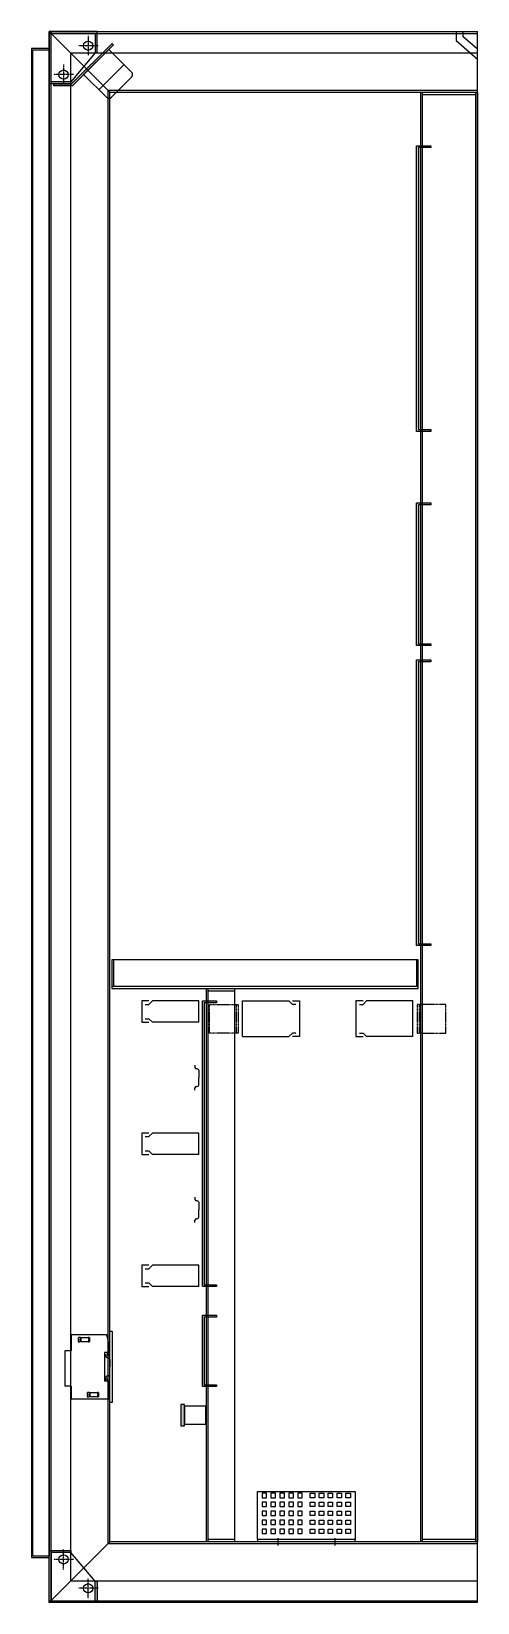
# Model space of a CAD drawing. Header units: millimetres. Extents: x 3151 to 30896, y 1337 to 7086.
# Drawn here: x 6851 to 7476, y 4337 to 6537 of the extents above; entities that cross this region are included whole.
import ezdxf

# ---------------------------------------------------------------- set-up
doc = ezdxf.new("R2010")
doc.units = ezdxf.units.MM
for name, pattern in [('CENTER', [2, 1.25, -0.25, 0.25, -0.25]), ('DASHED', [0.75, 0.5, -0.25]), ('DASHED2', [0.375, 0.25, -0.125])]:
    doc.linetypes.add(name, pattern=pattern)

msp = doc.modelspace()

# ---------------------------------------------------------------- hatches: boundary and pattern name
for points in [[(6906.2, 6463.7), (6906.2, 6466.3), (6878.8, 6466.3), (6878.8, 6534), (6940.5, 6534), (6940.5, 6506.7), (6943.2, 6506.7), (6943.2, 6536.7), (6876.2, 6536.7), (6876.2, 6463.7)], [(6908.6, 6460.5), (6882.5, 6460.5), (6882.5, 6463.2), (6907.5, 6463.2), (6964.1, 6519.8), (6966, 6517.9)], [(7390.7, 6376.7), (7410.7, 6376.7), (7410.7, 6374), (7393.3, 6374), (7393.3, 5979.3), (7410.7, 5979.3), (7410.7, 5976.7), (7390.7, 5976.7)], [(7390.7, 5876.7), (7410.7, 5876.7), (7410.7, 5874), (7393.3, 5874), (7393.3, 5679.3), (7410.7, 5679.3), (7410.7, 5676.7), (7390.7, 5676.7)], [(7390.7, 5656.7), (7410.7, 5656.7), (7410.7, 5654), (7393.3, 5654), (7393.3, 5259.3), (7410.7, 5259.3), (7410.7, 5256.7), (7390.7, 5256.7)], [(7090.7, 5179.2), (7110.7, 5179.2), (7110.7, 5176.5), (7093.3, 5176.5), (7093.3, 4781.8), (7110.7, 4781.8), (7110.7, 4779.2), (7090.7, 4779.2)], [(7090.7, 4739.2), (7110.7, 4739.2), (7110.7, 4736.5), (7093.3, 4736.5), (7093.3, 4641.8), (7110.7, 4641.8), (7110.7, 4639.2), (7090.7, 4639.2)], [(7060.7, 4584.2), (7065.7, 4584.2), (7065.7, 4614.2), (7060.7, 4614.2)], [(6906.2, 4409.7), (6906.2, 4407), (6878.8, 4407), (6878.8, 4339.3), (6940.5, 4339.3), (6940.5, 4366.7), (6943.2, 4366.7), (6943.2, 4336.7), (6876.2, 4336.7), (6876.2, 4409.7)]]:
    msp.add_hatch(color=7).paths.add_polyline_path(points)

# ---------------------------------------------------------------- linework, layer by layer
at = {"color": 7}
for p, q in [((6876.2, 4336.7), (6876.2, 6536.7)), ((6876.2, 6536.7), (7476.2, 6536.7)), ((6876.2, 6536.7), (6961.2, 6451.7)), ((6943.2, 6536.7), (6876.2, 6536.7)), ((6876.2, 6536.7), (6876.2, 6463.7)), ((6876.2, 6534), (7476.2, 6534)), ((6878.8, 4336.7), (6878.8, 6536.7)), ((6878.8, 6466.3), (6878.8, 6534)), ((6878.8, 6534), (6940.5, 6534)), ((6940.5, 6534), (6940.5, 6506.7)), ((6943.2, 6506.7), (6943.2, 6536.7)), ((7446.2, 6536.7), (7446.2, 6523.8)), ((7456.2, 6529.2), (7456.2, 6536.7)), ((7476.2, 4336.7), (7476.2, 6536.7)), ((6876.2, 6512.8), (6851.2, 6512.8)), ((6851.2, 6512.8), (6851.2, 4399.8)), ((6876.2, 6510.8), (6876.2, 6512.8)), ((6907.5, 6463.2), (6964.1, 6519.8)), ((6966, 6517.9), (6908.6, 6460.5)), ((6964.1, 6519.8), (6966, 6517.9)), ((7446.2, 6523.8), (7476.2, 6497.7)), ((7476.2, 6511.7), (7456.2, 6529.2)), ((6853.2, 4401.8), (6853.2, 6510.8)), ((6853.2, 6510.8), (6876.2, 6510.8)), ((6876.2, 6510.8), (6876.2, 4401.8)), ((6906.2, 4366.7), (6906.2, 6506.7)), ((6906.2, 6506.7), (7476.2, 6506.7)), ((6940.5, 6506.7), (6906.2, 6466.3)), ((6940.5, 6506.7), (6943.2, 6506.7)), ((6876.2, 6463.7), (6906.2, 6463.7)), ((6906.2, 6466.3), (6878.8, 6466.3)), ((6882.5, 6460.5), (6882.5, 6463.2)), ((6882.5, 6463.2), (6907.5, 6463.2)), ((6908.6, 6460.5), (6882.5, 6460.5)), ((6906.2, 6463.7), (6906.2, 6466.3)), ((6958.5, 4419), (6958.5, 6454.3)), ((6958.5, 6454.3), (7476.2, 6454.3)), ((6961.2, 4421.7), (6961.2, 6451.7)), ((6961.2, 6451.7), (7476.2, 6451.7)), ((7476.2, 6451.2), (7396.2, 6451.2)), ((7396.2, 6451.2), (7396.2, 4422.2)), ((7398.8, 4422.2), (7398.8, 6451.2)), ((7398.8, 6448.5), (7473.5, 6448.5)), ((7473.5, 6451.2), (7473.5, 4422.2)), ((7476.2, 6451.2), (7476.2, 4422.2)), ((7476.2, 4422.2), (7476.2, 6451.2)), ((7390.7, 5976.7), (7390.7, 6376.7)), ((7390.7, 6376.7), (7410.7, 6376.7)), ((7410.7, 6374), (7393.3, 6374)), ((7393.3, 6374), (7393.3, 5979.3)), ((7410.7, 6376.7), (7410.7, 6374)), ((7410.7, 5976.7), (7390.7, 5976.7)), ((7393.3, 5979.3), (7410.7, 5979.3)), ((7410.7, 5979.3), (7410.7, 5976.7)), ((7390.7, 5676.7), (7390.7, 5876.7)), ((7390.7, 5876.7), (7410.7, 5876.7)), ((7410.7, 5874), (7393.3, 5874)), ((7393.3, 5874), (7393.3, 5679.3)), ((7410.7, 5876.7), (7410.7, 5874)), ((7410.7, 5676.7), (7390.7, 5676.7)), ((7393.3, 5679.3), (7410.7, 5679.3)), ((7410.7, 5679.3), (7410.7, 5676.7)), ((7390.7, 5256.7), (7390.7, 5656.7)), ((7390.7, 5656.7), (7410.7, 5656.7)), ((7410.7, 5654), (7393.3, 5654)), ((7393.3, 5654), (7393.3, 5259.3)), ((7410.7, 5656.7), (7410.7, 5654)), ((7393.3, 5259.3), (7410.7, 5259.3)), ((7410.7, 5259.3), (7410.7, 5256.7)), ((6964, 5236.7), (6964, 5196.7)), ((7393, 5236.7), (6964, 5236.7)), ((6966.7, 5199.3), (6966.7, 5236.7)), ((7390.4, 5236.7), (7390.4, 5199.3)), ((7410.7, 5256.7), (7390.7, 5256.7)), ((7393, 5196.7), (7393, 5236.7)), ((7393, 5199.3), (6964, 5199.3)), ((6964, 5196.7), (7393, 5196.7)), ((7136.2, 5196.2), (7096.2, 5196.2)), ((7096.2, 5196.2), (7096.2, 4422.2)), ((7098.8, 4422.2), (7098.8, 5196.2)), ((7098.8, 5193.5), (7136.2, 5193.5)), ((7136.2, 4422.2), (7136.2, 5196.2)), ((7005.7, 5179.2), (7005.7, 5149.2)), ((7015.7, 5179.2), (7005.7, 5179.2)), ((7010.7, 5174.2), (7015.7, 5174.2)), ((7015.7, 5174.2), (7020.7, 5179.2)), ((7085.7, 5179.2), (7020.7, 5179.2)), ((7085.7, 5149.2), (7085.7, 5179.2)), ((7090.7, 4779.2), (7090.7, 5179.2)), ((7090.7, 5179.2), (7110.7, 5179.2)), ((7110.7, 5176.5), (7093.3, 5176.5)), ((7093.3, 5176.5), (7093.3, 4781.8)), ((7110.7, 5179.2), (7110.7, 5176.5)), ((7146.7, 5129.2), (7146.7, 5179.2)), ((7146.7, 5179.2), (7211.7, 5179.2)), ((7216.7, 5174.2), (7211.7, 5179.2)), ((7216.7, 5179.2), (7226.7, 5179.2)), ((7221.7, 5174.2), (7216.7, 5174.2)), ((7226.7, 5179.2), (7226.7, 5129.2)), ((7305.7, 5179.2), (7305.7, 5129.2)), ((7315.7, 5179.2), (7305.7, 5179.2)), ((7310.7, 5174.2), (7315.7, 5174.2)), ((7315.7, 5174.2), (7320.7, 5179.2)), ((7385.7, 5179.2), (7320.7, 5179.2)), ((7385.7, 5129.2), (7385.7, 5179.2)), ((7005.7, 5149.2), (7015.7, 5149.2)), ((7010.7, 5154.2), (7015.7, 5154.2)), ((7015.7, 5154.2), (7020.7, 5149.2)), ((7085.7, 5149.2), (7020.7, 5149.2)), ((7146.7, 5129.2), (7211.7, 5129.2)), ((7216.7, 5134.2), (7211.7, 5129.2)), ((7221.7, 5134.2), (7216.7, 5134.2)), ((7226.7, 5129.2), (7216.7, 5129.2)), ((7305.7, 5129.2), (7315.7, 5129.2)), ((7310.7, 5134.2), (7315.7, 5134.2)), ((7315.7, 5134.2), (7320.7, 5129.2)), ((7385.7, 5129.2), (7320.7, 5129.2)), ((7080, 5089.4), (7080, 5086.1)), ((7085.7, 5082.2), (7085.7, 5071.7)), ((7085.7, 5061.2), (7085.7, 5071.7)), ((7080, 5054.1), (7080, 5057.3)), ((7005.7, 4994.2), (7005.7, 4964.2)), ((7015.7, 4994.2), (7005.7, 4994.2)), ((7015.7, 4989.2), (7020.7, 4994.2)), ((7085.7, 4994.2), (7020.7, 4994.2)), ((7085.7, 4964.2), (7085.7, 4994.2)), ((7010.7, 4989.2), (7015.7, 4989.2)), ((7005.7, 4964.2), (7015.7, 4964.2)), ((7010.7, 4969.2), (7015.7, 4969.2)), ((7015.7, 4969.2), (7020.7, 4964.2)), ((7085.7, 4964.2), (7020.7, 4964.2)), ((7080, 4904.4), (7080, 4901.1)), ((7085.7, 4897.2), (7085.7, 4886.7)), ((7085.7, 4876.2), (7085.7, 4886.7)), ((7080, 4869.1), (7080, 4872.3)), ((7005.7, 4809.2), (7005.7, 4779.2)), ((7015.7, 4809.2), (7005.7, 4809.2)), ((7010.7, 4804.2), (7015.7, 4804.2)), ((7015.7, 4804.2), (7020.7, 4809.2)), ((7085.7, 4809.2), (7020.7, 4809.2)), ((7085.7, 4779.2), (7085.7, 4809.2)), ((7005.7, 4779.2), (7015.7, 4779.2)), ((7010.7, 4784.2), (7015.7, 4784.2)), ((7015.7, 4784.2), (7020.7, 4779.2)), ((7085.7, 4779.2), (7020.7, 4779.2)), ((7110.7, 4779.2), (7090.7, 4779.2)), ((7093.3, 4781.8), (7110.7, 4781.8)), ((7110.7, 4781.8), (7110.7, 4779.2)), ((7090.7, 4639.2), (7090.7, 4739.2)), ((7090.7, 4739.2), (7110.7, 4739.2)), ((7110.7, 4736.5), (7093.3, 4736.5)), ((7093.3, 4736.5), (7093.3, 4641.8)), ((7110.7, 4739.2), (7110.7, 4736.5)), ((6957, 4711.7), (6907, 4711.7)), ((6907, 4711.7), (6907, 4689.4)), ((6960, 4697.7), (6957, 4711.7)), ((6961.2, 4616.7), (6961.2, 4716.7)), ((6961.2, 4716.7), (6964.2, 4716.7)), ((6964.2, 4716.7), (6964.2, 4616.7)), ((6898, 4689.4), (6898, 4639.9)), ((6907, 4689.4), (6898, 4689.4)), ((6953.6, 4686.7), (6953.6, 4646.7)), ((6957.2, 4686.7), (6953.6, 4686.7)), ((6957.2, 4686.7), (6958, 4682.7)), ((6960, 4697.7), (6960, 4682.7)), ((6955.5, 4684.3), (6955.5, 4681.1)), ((6958, 4682.7), (6960, 4682.7)), ((6961.2, 4677.2), (6961.2, 4666.7)), ((6961.2, 4656.2), (6961.2, 4666.7)), ((6960, 4646.7), (6953.6, 4646.7)), ((6955, 4646.7), (6957, 4650.7)), ((6955.5, 4649), (6955.5, 4652.3)), ((6957, 4650.7), (6959, 4646.7)), ((6960, 4646.7), (6960, 4621.7)), ((6907, 4639.9), (6898, 4639.9)), ((6907, 4639.9), (6907, 4621.7)), ((6960, 4621.7), (6907, 4621.7)), ((7110.7, 4639.2), (7090.7, 4639.2)), ((7093.3, 4641.8), (7110.7, 4641.8)), ((7110.7, 4641.8), (7110.7, 4639.2)), ((6964.2, 4616.7), (6961.2, 4616.7)), ((7065.7, 4614.2), (7060.7, 4614.2)), ((7060.7, 4614.2), (7060.7, 4584.2)), ((7065.7, 4584.2), (7065.7, 4614.2)), ((7095.7, 4611.7), (7065.7, 4611.7)), ((7065.7, 4611.7), (7065.7, 4586.7)), ((7095.7, 4586.7), (7095.7, 4611.7)), ((7060.7, 4584.2), (7065.7, 4584.2)), ((7065.7, 4586.7), (7095.7, 4586.7)), ((7167.9, 4492.2), (7304.5, 4492.2)), ((7167.9, 4425.2), (7167.9, 4492.2)), ((7180.6, 4489.7), (7174.3, 4489.7)), ((7174.3, 4489.7), (7174.3, 4483.5)), ((7180.6, 4483.5), (7180.6, 4489.7)), ((7193.1, 4489.7), (7186.8, 4489.7)), ((7186.8, 4489.7), (7186.8, 4483.5)), ((7193.1, 4483.5), (7193.1, 4489.7)), ((7205.6, 4489.7), (7199.3, 4489.7)), ((7199.3, 4489.7), (7199.3, 4483.5)), ((7205.6, 4483.5), (7205.6, 4489.7)), ((7218.1, 4489.7), (7211.8, 4489.7)), ((7211.8, 4489.7), (7211.8, 4483.5)), ((7218.1, 4483.5), (7218.1, 4489.7)), ((7230.6, 4489.7), (7224.3, 4489.7)), ((7224.3, 4489.7), (7224.3, 4483.5)), ((7230.6, 4483.5), (7230.6, 4489.7)), ((7241.8, 4483.5), (7241.8, 4489.7)), ((7241.8, 4489.7), (7248.1, 4489.7)), ((7248.1, 4489.7), (7248.1, 4483.5)), ((7254.3, 4483.5), (7254.3, 4489.7)), ((7254.3, 4489.7), (7260.6, 4489.7)), ((7260.6, 4489.7), (7260.6, 4483.5)), ((7266.8, 4483.5), (7266.8, 4489.7)), ((7266.8, 4489.7), (7273.1, 4489.7)), ((7273.1, 4489.7), (7273.1, 4483.5)), ((7279.3, 4483.5), (7279.3, 4489.7)), ((7279.3, 4489.7), (7285.6, 4489.7)), ((7285.6, 4489.7), (7285.6, 4483.5)), ((7291.8, 4483.5), (7291.8, 4489.7)), ((7291.8, 4489.7), (7298.1, 4489.7)), ((7298.1, 4489.7), (7298.1, 4483.5)), ((7304.5, 4492.2), (7304.5, 4425.2)), ((7174.3, 4483.5), (7180.6, 4483.5)), ((7180.6, 4477.2), (7174.3, 4477.2)), ((7174.3, 4477.2), (7174.3, 4471)), ((7174.3, 4471), (7180.6, 4471)), ((7180.6, 4471), (7180.6, 4477.2)), ((7186.8, 4483.5), (7193.1, 4483.5)), ((7193.1, 4477.2), (7186.8, 4477.2)), ((7186.8, 4477.2), (7186.8, 4471)), ((7186.8, 4471), (7193.1, 4471)), ((7193.1, 4471), (7193.1, 4477.2)), ((7199.3, 4483.5), (7205.6, 4483.5)), ((7205.6, 4477.2), (7199.3, 4477.2)), ((7199.3, 4477.2), (7199.3, 4471)), ((7199.3, 4471), (7205.6, 4471)), ((7205.6, 4471), (7205.6, 4477.2)), ((7211.8, 4483.5), (7218.1, 4483.5)), ((7218.1, 4477.2), (7211.8, 4477.2)), ((7211.8, 4477.2), (7211.8, 4471)), ((7211.8, 4471), (7218.1, 4471)), ((7218.1, 4471), (7218.1, 4477.2)), ((7224.3, 4483.5), (7230.6, 4483.5)), ((7230.6, 4477.2), (7224.3, 4477.2)), ((7224.3, 4477.2), (7224.3, 4471)), ((7224.3, 4471), (7230.6, 4471)), ((7230.6, 4471), (7230.6, 4477.2)), ((7248.1, 4483.5), (7241.8, 4483.5)), ((7241.8, 4471), (7241.8, 4477.2)), ((7241.8, 4477.2), (7248.1, 4477.2)), ((7248.1, 4471), (7241.8, 4471)), ((7248.1, 4477.2), (7248.1, 4471)), ((7260.6, 4483.5), (7254.3, 4483.5)), ((7254.3, 4471), (7254.3, 4477.2)), ((7254.3, 4477.2), (7260.6, 4477.2)), ((7260.6, 4471), (7254.3, 4471)), ((7260.6, 4477.2), (7260.6, 4471)), ((7273.1, 4483.5), (7266.8, 4483.5)), ((7266.8, 4471), (7266.8, 4477.2)), ((7266.8, 4477.2), (7273.1, 4477.2)), ((7273.1, 4471), (7266.8, 4471)), ((7273.1, 4477.2), (7273.1, 4471)), ((7285.6, 4483.5), (7279.3, 4483.5)), ((7279.3, 4471), (7279.3, 4477.2)), ((7279.3, 4477.2), (7285.6, 4477.2)), ((7285.6, 4471), (7279.3, 4471)), ((7285.6, 4477.2), (7285.6, 4471)), ((7298.1, 4483.5), (7291.8, 4483.5)), ((7291.8, 4471), (7291.8, 4477.2)), ((7291.8, 4477.2), (7298.1, 4477.2)), ((7298.1, 4471), (7291.8, 4471)), ((7298.1, 4477.2), (7298.1, 4471)), ((7180.6, 4464.7), (7174.3, 4464.7)), ((7174.3, 4464.7), (7174.3, 4458.5)), ((7174.3, 4458.5), (7180.6, 4458.5)), ((7180.6, 4452.2), (7174.3, 4452.2)), ((7174.3, 4452.2), (7174.3, 4446)), ((7174.3, 4446), (7180.6, 4446)), ((7180.6, 4458.5), (7180.6, 4464.7)), ((7180.6, 4446), (7180.6, 4452.2)), ((7193.1, 4464.7), (7186.8, 4464.7)), ((7186.8, 4464.7), (7186.8, 4458.5)), ((7186.8, 4458.5), (7193.1, 4458.5)), ((7193.1, 4452.2), (7186.8, 4452.2)), ((7186.8, 4452.2), (7186.8, 4446)), ((7186.8, 4446), (7193.1, 4446)), ((7193.1, 4458.5), (7193.1, 4464.7)), ((7193.1, 4446), (7193.1, 4452.2)), ((7205.6, 4464.7), (7199.3, 4464.7)), ((7199.3, 4464.7), (7199.3, 4458.5)), ((7199.3, 4458.5), (7205.6, 4458.5)), ((7205.6, 4452.2), (7199.3, 4452.2)), ((7199.3, 4452.2), (7199.3, 4446)), ((7199.3, 4446), (7205.6, 4446)), ((7205.6, 4458.5), (7205.6, 4464.7)), ((7205.6, 4446), (7205.6, 4452.2)), ((7218.1, 4464.7), (7211.8, 4464.7)), ((7211.8, 4464.7), (7211.8, 4458.5)), ((7211.8, 4458.5), (7218.1, 4458.5)), ((7218.1, 4452.2), (7211.8, 4452.2)), ((7211.8, 4452.2), (7211.8, 4446)), ((7211.8, 4446), (7218.1, 4446)), ((7218.1, 4458.5), (7218.1, 4464.7)), ((7218.1, 4446), (7218.1, 4452.2)), ((7230.6, 4464.7), (7224.3, 4464.7)), ((7224.3, 4464.7), (7224.3, 4458.5)), ((7224.3, 4458.5), (7230.6, 4458.5)), ((7230.6, 4452.2), (7224.3, 4452.2)), ((7224.3, 4452.2), (7224.3, 4446)), ((7224.3, 4446), (7230.6, 4446)), ((7230.6, 4458.5), (7230.6, 4464.7)), ((7230.6, 4446), (7230.6, 4452.2)), ((7241.8, 4458.5), (7241.8, 4464.7)), ((7241.8, 4464.7), (7248.1, 4464.7)), ((7248.1, 4458.5), (7241.8, 4458.5)), ((7241.8, 4446), (7241.8, 4452.2)), ((7241.8, 4452.2), (7248.1, 4452.2)), ((7248.1, 4446), (7241.8, 4446)), ((7248.1, 4464.7), (7248.1, 4458.5)), ((7248.1, 4452.2), (7248.1, 4446)), ((7254.3, 4458.5), (7254.3, 4464.7)), ((7254.3, 4464.7), (7260.6, 4464.7)), ((7260.6, 4458.5), (7254.3, 4458.5)), ((7254.3, 4446), (7254.3, 4452.2)), ((7254.3, 4452.2), (7260.6, 4452.2)), ((7260.6, 4446), (7254.3, 4446)), ((7260.6, 4464.7), (7260.6, 4458.5)), ((7260.6, 4452.2), (7260.6, 4446)), ((7266.8, 4458.5), (7266.8, 4464.7)), ((7266.8, 4464.7), (7273.1, 4464.7)), ((7273.1, 4458.5), (7266.8, 4458.5)), ((7266.8, 4446), (7266.8, 4452.2)), ((7266.8, 4452.2), (7273.1, 4452.2)), ((7273.1, 4446), (7266.8, 4446)), ((7273.1, 4464.7), (7273.1, 4458.5)), ((7273.1, 4452.2), (7273.1, 4446)), ((7279.3, 4458.5), (7279.3, 4464.7)), ((7279.3, 4464.7), (7285.6, 4464.7)), ((7285.6, 4458.5), (7279.3, 4458.5)), ((7279.3, 4446), (7279.3, 4452.2)), ((7279.3, 4452.2), (7285.6, 4452.2)), ((7285.6, 4446), (7279.3, 4446)), ((7285.6, 4464.7), (7285.6, 4458.5)), ((7285.6, 4452.2), (7285.6, 4446)), ((7291.8, 4458.5), (7291.8, 4464.7)), ((7291.8, 4464.7), (7298.1, 4464.7)), ((7298.1, 4458.5), (7291.8, 4458.5)), ((7291.8, 4446), (7291.8, 4452.2)), ((7291.8, 4452.2), (7298.1, 4452.2)), ((7298.1, 4446), (7291.8, 4446)), ((7298.1, 4464.7), (7298.1, 4458.5)), ((7298.1, 4452.2), (7298.1, 4446)), ((7096.2, 4422.2), (7136.2, 4422.2)), ((7136.2, 4424.8), (7098.8, 4424.8)), ((7304.5, 4425.2), (7167.9, 4425.2)), ((7167.9, 4425.2), (7167.9, 4422.2)), ((7304.5, 4425.2), (7167.9, 4425.2)), ((7167.9, 4422.2), (7304.5, 4422.2)), ((7180.6, 4439.7), (7174.3, 4439.7)), ((7174.3, 4439.7), (7174.3, 4433.5)), ((7174.3, 4433.5), (7180.6, 4433.5)), ((7180.6, 4433.5), (7180.6, 4439.7)), ((7193.1, 4439.7), (7186.8, 4439.7)), ((7186.8, 4439.7), (7186.8, 4433.5)), ((7186.8, 4433.5), (7193.1, 4433.5)), ((7193.1, 4433.5), (7193.1, 4439.7)), ((7196.2, 4426.7), (7196.2, 4416.7)), ((7205.6, 4439.7), (7199.3, 4439.7)), ((7199.3, 4439.7), (7199.3, 4433.5)), ((7199.3, 4433.5), (7205.6, 4433.5)), ((7205.6, 4433.5), (7205.6, 4439.7)), ((7218.1, 4439.7), (7211.8, 4439.7)), ((7211.8, 4439.7), (7211.8, 4433.5)), ((7211.8, 4433.5), (7218.1, 4433.5)), ((7218.1, 4433.5), (7218.1, 4439.7)), ((7230.6, 4439.7), (7224.3, 4439.7)), ((7224.3, 4439.7), (7224.3, 4433.5)), ((7224.3, 4433.5), (7230.6, 4433.5)), ((7230.6, 4433.5), (7230.6, 4439.7)), ((7241.8, 4433.5), (7241.8, 4439.7)), ((7241.8, 4439.7), (7248.1, 4439.7)), ((7248.1, 4433.5), (7241.8, 4433.5)), ((7248.1, 4439.7), (7248.1, 4433.5)), ((7254.3, 4433.5), (7254.3, 4439.7)), ((7254.3, 4439.7), (7260.6, 4439.7)), ((7260.6, 4433.5), (7254.3, 4433.5)), ((7260.6, 4439.7), (7260.6, 4433.5)), ((7266.8, 4433.5), (7266.8, 4439.7)), ((7266.8, 4439.7), (7273.1, 4439.7)), ((7273.1, 4433.5), (7266.8, 4433.5)), ((7273.1, 4439.7), (7273.1, 4433.5)), ((7276.2, 4426.7), (7276.2, 4416.7)), ((7279.3, 4433.5), (7279.3, 4439.7)), ((7279.3, 4439.7), (7285.6, 4439.7)), ((7285.6, 4433.5), (7279.3, 4433.5)), ((7285.6, 4439.7), (7285.6, 4433.5)), ((7291.8, 4433.5), (7291.8, 4439.7)), ((7291.8, 4439.7), (7298.1, 4439.7)), ((7298.1, 4433.5), (7291.8, 4433.5)), ((7298.1, 4439.7), (7298.1, 4433.5)), ((7304.5, 4422.2), (7304.5, 4425.2)), ((7396.2, 4422.2), (7476.2, 4422.2)), ((7473.5, 4424.8), (7398.8, 4424.8)), ((6876.2, 4401.8), (6853.2, 4401.8)), ((6876.2, 4336.7), (6961.2, 4421.7)), ((6876.2, 4336.7), (6876.2, 4409.7)), ((6876.2, 4409.7), (6906.2, 4409.7)), ((6876.2, 4399.8), (6876.2, 4401.8)), ((6906.2, 4407), (6878.8, 4407)), ((6878.8, 4407), (6878.8, 4339.3)), ((6906.2, 4409.7), (6906.2, 4407)), ((6940.5, 4366.7), (6906.2, 4407)), ((7476.2, 4419), (6958.5, 4419)), ((7476.2, 4421.7), (6961.2, 4421.7)), ((6851.2, 4399.8), (6876.2, 4399.8)), ((7476.2, 4366.7), (6906.2, 4366.7)), ((6940.5, 4366.7), (6943.2, 4366.7)), ((6940.5, 4339.3), (6940.5, 4366.7)), ((6943.2, 4366.7), (6943.2, 4336.7)), ((6876.2, 4339.3), (7476.2, 4339.3)), ((7476.2, 4336.7), (6876.2, 4336.7)), ((6943.2, 4336.7), (6876.2, 4336.7)), ((6878.8, 4339.3), (6940.5, 4339.3))]:
    msp.add_line(p, q, dxfattribs=at)
at = {"color": 7, "linetype": 'CENTER'}
for p, q in [((6944.7, 6516.7), (6916.7, 6516.7)), ((6930.7, 6530.7), (6930.7, 6502.7)), ((6896.2, 6490.2), (6896.2, 6462.2)), ((6910.2, 6476.2), (6882.2, 6476.2)), ((6896.2, 4383.2), (6896.2, 4411.2)), ((6910.2, 4397.2), (6882.2, 4397.2)), ((6944.7, 4356.7), (6916.7, 4356.7)), ((6930.7, 4342.7), (6930.7, 4370.7))]:
    msp.add_line(p, q, dxfattribs=at)
at = {"color": 7, "linetype": 'Continuous'}
for p, q in [((6959.7, 6511.6), (6924.3, 6476.3)), ((6980.9, 6490.4), (6945.5, 6455)), ((6991.5, 6479.8), (6959.7, 6511.6)), ((6924.3, 6476.3), (6956.2, 6444.4)), ((6963.2, 6444.4), (6991.5, 6472.7))]:
    msp.add_line(p, q, dxfattribs=at)
at = {"color": 7, "linetype": 'DASHED2'}
for p, q in [((7100.7, 5134.2), (7100.7, 5174.2)), ((7100.7, 5174.2), (7140.7, 5174.2)), ((7138, 5174.2), (7138, 5134.2)), ((7140.7, 5174.2), (7140.7, 5134.2)), ((7391.7, 5174.2), (7391.7, 5134.2)), ((7431.7, 5174.2), (7391.7, 5174.2)), ((7394.3, 5174.2), (7394.3, 5134.2)), ((7431.7, 5134.2), (7431.7, 5174.2)), ((7140.7, 5134.2), (7100.7, 5134.2)), ((7391.7, 5134.2), (7431.7, 5134.2))]:
    msp.add_line(p, q, dxfattribs=at)
at = {"color": 7, "linetype": 'DASHED'}
for p, q in [((6931.2, 4708.7), (6931.2, 4700.7)), ((6916.8, 4707.7), (6916.8, 4705.2)), ((6919.8, 4707.7), (6916.8, 4707.7)), ((6916.8, 4705.2), (6917.8, 4705.2)), ((6916.8, 4704.2), (6917.8, 4704.2)), ((6916.8, 4704.2), (6916.8, 4701.7)), ((6916.8, 4701.7), (6919.8, 4701.7)), ((6917.8, 4705.2), (6917.8, 4704.2)), ((6919.8, 4701.7), (6919.8, 4707.7)), ((6920.8, 4706.7), (6919.8, 4706.7)), ((6919.8, 4702.7), (6920.8, 4702.7)), ((6920.8, 4707.7), (6932.8, 4707.7)), ((6920.8, 4701.7), (6920.8, 4707.7)), ((6932.8, 4701.7), (6920.8, 4701.7)), ((6932.8, 4707.7), (6932.8, 4701.7)), ((6929.4, 4630.7), (6929.4, 4628.2)), ((6932.4, 4630.7), (6929.4, 4630.7)), ((6929.4, 4628.2), (6930.4, 4628.2)), ((6929.4, 4627.2), (6930.4, 4627.2)), ((6929.4, 4627.2), (6929.4, 4624.7)), ((6929.4, 4624.7), (6932.4, 4624.7)), ((6930.4, 4628.2), (6930.4, 4627.2)), ((6932.4, 4624.7), (6932.4, 4630.7)), ((6933.4, 4629.7), (6932.4, 4629.7)), ((6932.4, 4625.7), (6933.4, 4625.7)), ((6933.4, 4630.7), (6945.4, 4630.7)), ((6933.4, 4624.7), (6933.4, 4630.7)), ((6945.4, 4624.7), (6933.4, 4624.7)), ((6943.8, 4631.7), (6943.8, 4623.7)), ((6945.4, 4630.7), (6945.4, 4624.7))]:
    msp.add_line(p, q, dxfattribs=at)
at = {"color": 7, "linetype": 'Continuous'}
for centre in [(6930.7, 6516.7), (6930.7, 6516.7), (6896.2, 6476.2), (6896.2, 6476.2), (6896.2, 4397.2), (6896.2, 4397.2), (6930.7, 4356.7), (6930.7, 4356.7)]:
    msp.add_circle(centre, 6.5, dxfattribs=at)
for centre, start, end in [((6988, 6476.3), 315, 45), ((6959.7, 6448), 225, 315)]:
    msp.add_arc(centre, 5, start, end, dxfattribs=at)
at = {"color": 7}
for centre, radius, start, end in [((7082.4, 5086.7), 2.5, 194.4253, 274.5117), ((7082.8, 5081.2), 3.02, 19.3127, 95.0244), ((7082.8, 5062.2), 3.02, 264.9756, 340.6873), ((7082.4, 5056.7), 2.5, 85.4883, 165.5747), ((7082.4, 4901.7), 2.5, 194.4253, 274.5117), ((7082.8, 4896.2), 3.02, 19.3127, 95.0244), ((7082.4, 4871.7), 2.5, 85.4883, 165.5747), ((7082.8, 4877.2), 3.02, 264.9756, 340.6873), ((6957.9, 4681.7), 2.5, 194.4253, 274.5117), ((6958.3, 4676.2), 3.02, 19.3127, 95.0244), ((6957.9, 4651.7), 2.5, 85.4883, 165.5747), ((6958.3, 4657.2), 3.02, 264.9756, 340.6873)]:
    msp.add_arc(centre, radius, start, end, dxfattribs=at)

doc.saveas('drawing.dxf')
